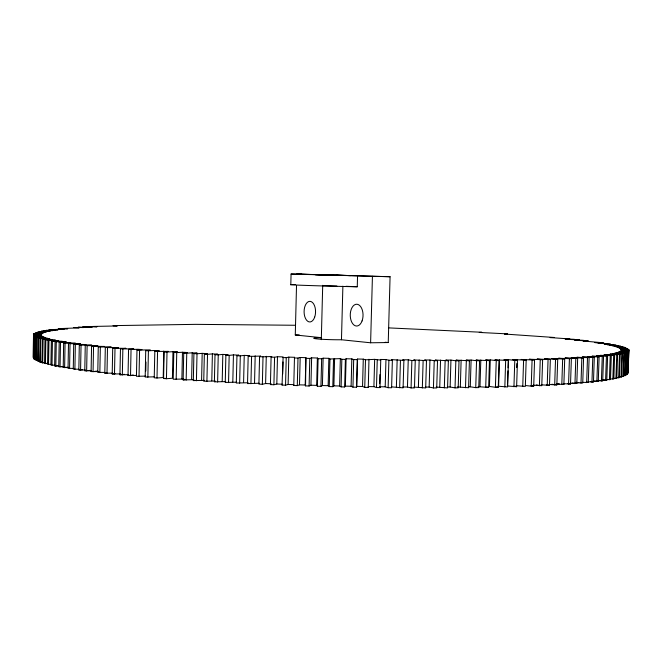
<?xml version="1.0" encoding="UTF-8"?>
<svg xmlns="http://www.w3.org/2000/svg" width="662" height="662" viewBox="0 0 662 662"><rect width="100%" height="100%" fill="white"/><g stroke="black" fill="none" stroke-linecap="round" stroke-linejoin="round"><path stroke-width="0.99" d="M295.335 325.265L195.729 324.355L114.716 325.596L113.053 325.654L117.265 325.952L93.623 326.432L92.142 326.498L96.983 326.796L88.725 326.672L87.285 326.747L92.283 327.036L83.975 326.929L82.585 327.003L87.74 327.293L79.399 327.193L78.058 327.276L83.362 327.566L74.996 327.483L73.705 327.566L79.167 327.847L61.765 328.517L67.673 328.791L59.232 328.757L58.182 328.865L64.239 329.13L51.653 329.593L57.991 329.85L56.568 330.04L48.715 329.982L55.203 330.23L46.017 330.379L52.637 330.619L44.271 330.669L43.56 330.801L50.312 331.033L41.987 331.099L41.35 331.223L48.235 331.455L39.96 331.538L39.397 331.67L46.406 331.885L38.189 331.993L37.709 332.125L44.842 332.332L36.294 332.597L43.535 332.796L42.989 333.036L35.152 333.085L42.509 333.267L42.095 333.516L34.3 333.582L41.491 334.004C16.989 333.905 58.239 334.401 33.53 334.451L33.1 357.422M33.878 333.938L33.514 358.349L33.762 335.526L41.458 335.56L33.489 334.98L41.135 334.765L33.53 334.451M34.358 336.081L34.201 359.077L34.358 336.081L42.062 336.097L33.903 335.692M34.598 336.246L42.98 336.644L35.276 336.644L34.879 359.598L37.204 359.838M35.218 359.822L35.276 336.644M36.526 337.223L36.129 360.343L36.567 360.575L36.973 337.397L36.526 337.223L44.222 337.206L35.616 336.817M36.973 337.397L45.802 337.777L38.123 337.81L37.717 361.104L40.266 361.344M38.255 361.336L38.669 337.992L38.123 337.81M42.318 362.114L39.646 361.874L40.059 338.406L47.705 338.356L38.669 337.992M40.299 362.106L40.705 338.588L40.059 338.406M44.71 362.884L41.929 362.652L42.343 339.01L49.956 338.944L40.705 338.588M42.682 362.892L43.104 339.201L42.343 339.01M48.475 363.67L44.569 363.438L44.991 339.631L52.546 339.54L43.104 339.201M45.43 363.678L45.852 339.813L44.991 339.631M45.852 339.813L55.492 340.144L47.995 340.251L47.565 364.232L51.578 364.456M48.533 364.472L48.963 340.442L47.995 340.251M48.963 340.442L58.777 340.756L51.355 340.88L50.924 365.035L55.045 365.25M52.008 365.275L52.439 341.071L51.355 340.88M58.877 366.053L54.656 365.846L55.087 341.518L62.427 341.377L52.439 341.071M55.84 366.086L56.278 341.708L55.087 341.518M64.082 366.839L58.744 366.657L59.191 342.163L66.432 341.997L56.278 341.708M60.052 366.897L60.49 342.353L59.191 342.163M68.633 367.642L63.213 367.468L63.66 342.808L70.784 342.626L60.49 342.353M64.619 367.716L65.075 342.999L63.66 342.808M65.075 342.999L75.509 343.255L68.5 343.454L68.045 368.287L73.556 368.444M69.568 368.535L70.031 343.652L68.5 343.454M70.031 343.652L80.582 343.892L73.722 344.108L73.259 369.106L78.836 369.255M74.889 369.355L75.352 344.306L73.722 344.108M85.464 370.033L78.836 369.926L79.299 344.77L86.019 344.53L75.352 344.306M80.582 370.166L81.054 344.968L79.299 344.77M91.455 370.828L84.777 370.737L85.257 345.423L91.811 345.167L81.054 344.968M86.639 370.985L87.119 345.622L85.257 345.423M98.762 371.597L91.091 371.556L91.579 346.085L97.951 345.804L87.119 345.622M93.061 371.796L93.549 346.284L91.579 346.085M93.549 346.284L104.447 346.441L98.266 346.739L97.777 372.367L104.522 372.416M99.846 372.607L100.343 346.938L98.266 346.739M112.499 373.169L104.811 373.169L105.316 347.401L111.29 347.078L100.343 346.938M106.996 373.409L107.501 347.591L105.316 347.401M120.65 373.906L112.209 373.964L112.714 348.047L118.473 347.707L107.501 347.591M114.493 374.204L115.006 348.245L112.714 348.047M128.354 374.667L119.946 374.758L120.467 348.7L125.995 348.336L115.006 348.245M122.338 374.99L122.859 348.891L120.467 348.7M136.38 375.42L128.031 375.536L128.56 349.346L133.848 348.957L122.859 348.891M130.522 375.768L131.051 349.536L137.886 349.271L142.016 349.577L136.984 349.975L136.446 376.306L145.673 376.099M139.028 376.529L139.574 350.165L146.211 349.884L150.489 350.19L145.731 350.612L145.185 377.059L154.296 376.827M145.772 371.059L145.963 361.982M147.866 377.282L148.412 350.794L154.842 350.488L159.269 350.786L154.792 351.224L157.564 351.414L168.338 351.381L164.151 351.836L163.588 378.523L166.452 378.738L172.41 378.234L172.981 351.671L177.689 351.961L173.8 352.441L173.229 379.235L183.821 379.045M154.842 350.488L154.229 377.803L157.01 378.019L163.208 377.539L163.771 351.083M157.01 378.019L157.564 351.414M166.452 378.738L167.014 352.018L172.981 351.671M176.175 379.442L176.754 352.614L182.464 352.242L187.305 352.523L183.73 353.028L183.142 379.922L193.594 379.698M181.885 378.912L182.464 352.242M186.171 380.129L186.758 353.194L192.203 352.805L197.168 353.078L193.916 353.599L193.321 380.592L204.632 380.393M191.616 379.566L192.203 352.805M196.424 380.791L197.019 353.765L202.191 353.351L207.264 353.624L204.351 354.153L203.739 381.246L215.241 381.022M201.587 380.203L202.191 353.351M206.908 381.436L207.52 354.319L212.394 353.889L217.583 354.145L215.009 354.7L214.389 381.866L225.717 381.61M211.79 380.824L212.394 353.889M217.624 382.048L218.245 354.857L222.821 354.402L228.109 354.658L225.883 355.221L225.254 382.471L236.392 382.173M222.2 381.42L222.821 354.402M228.547 382.644L229.176 355.378L233.438 354.906L238.817 355.146L236.946 355.726L236.301 383.041L248.134 382.752M232.809 381.991L233.438 354.906M239.652 383.215L240.298 355.875L244.237 355.386L249.69 355.618L248.184 356.214L247.53 383.596L259.14 383.257M243.591 382.537L244.237 355.386M250.931 383.753L251.585 356.355L260.712 356.073L259.57 356.686L258.908 384.109L262.351 384.266L265.611 383.546L271.205 383.778L270.427 384.605L273.903 384.746L276.815 384.01L282.451 384.225L282.053 385.061L285.554 385.193L288.119 384.44L293.796 384.647L293.771 385.491L297.296 385.615L299.497 384.845L305.207 385.027L305.554 385.888L309.104 386.004L310.933 385.21L316.659 385.383L317.388 386.252L320.946 386.36L322.402 385.549L328.145 385.706L329.246 386.583L332.804 386.674L333.888 385.855L339.631 385.996L341.112 386.881L344.662 386.964L345.374 386.128L346.102 358.763L351.836 358.895L353.69 359.574L357.24 359.656L357.563 359.019L363.281 359.135L365.498 359.822L374.659 359.35L380.749 360.103L379.988 387.601L376.479 387.551L373.906 386.666L368.229 386.575L368.279 387.427L364.745 387.369L362.536 386.476L356.826 386.368L356.495 387.212L352.945 387.138L351.1 386.252L345.374 386.128M254.531 383.05L255.184 355.85M262.351 384.266L263.013 356.818L271.867 356.504L271.097 357.132L270.427 384.605M265.611 383.546L266.273 356.297M273.903 384.746L274.573 357.257L277.486 356.719L283.129 356.917L282.053 385.061M276.815 384.01L277.486 356.719M282.707 374.113L283.005 361.973M285.554 385.193L286.241 357.67L288.798 357.116L294.482 357.306L293.771 385.491M288.119 384.44L288.798 357.116M290.808 284.685L291.073 274.043L301.632 274.25M309.692 274.44L296.808 274.06L390.075 276.724L388.238 342.544L370.612 342.784L341.468 339.763A17.659 0.952 1.5 0 1 316.784 338.878A17.659 0.952 1.5 0 1 321.36 337.678L295.277 334.972L296.518 285.421M297.296 385.615L297.991 358.068L300.184 357.497L305.902 357.67L305.554 385.888M299.497 384.845L300.184 357.497M305.207 385.027L305.902 357.67M309.104 386.004L309.808 358.44L311.628 357.844L317.371 358.018L318.099 358.68L321.658 358.779L323.114 358.175L328.857 358.332L329.966 359.003L340.359 358.622L341.84 359.3L345.399 359.392L346.102 358.763M310.933 385.21L311.628 357.844M316.659 385.383L317.371 358.018M317.388 386.252L318.099 358.68M321.302 339.664L322.708 285.322M320.946 386.36L321.658 358.779M322.402 385.549L323.114 358.175M328.145 385.706L328.857 358.332M329.246 386.583L329.966 359.003M332.804 386.674L333.532 359.094M333.888 385.855L334.608 358.481M339.631 385.996L340.359 358.622M341.468 339.763L342.883 286.174M341.112 386.881L341.84 359.3M344.662 386.964L345.399 359.392M351.1 386.252L351.836 358.895M352.945 387.138L353.69 359.574M295.318 284.569A41.929 0.455 1.5 0 0 305.439 285.396A41.929 0.455 1.5 0 0 357.265 286.77L357.554 275.855L291.073 274.043M356.495 387.212L357.24 359.656M356.826 386.368L357.563 359.019M362.536 386.476L363.281 359.135M364.745 387.369L365.498 359.822M368.279 387.427L368.974 359.243M370.612 342.784L372.433 276.294L390.075 276.724M373.906 386.666L374.659 359.35M376.479 387.551L377.241 360.037M379.649 383.712L379.897 374.609M391.738 386.889L403.108 387.858L403.886 360.434L391.573 359.623L392.376 360.285L391.606 387.75L388.131 387.709L385.201 386.815L385.954 359.532L380.319 359.449L380.749 360.103M388.131 387.709L388.892 360.227L385.954 359.532M396.389 386.939L397.159 359.698M399.666 387.824L400.444 360.393M413.849 387.055L425.691 387.957L426.477 360.658L413.725 359.888L415.256 360.558L414.478 387.924L411.077 387.907L407.461 387.022L408.239 359.83L402.711 359.764L403.886 360.434M411.077 387.907L411.863 360.525L408.239 359.83M418.392 387.071L419.17 359.938M422.339 387.949L423.134 360.633M436.233 387.071L447.57 387.915L448.373 360.765L435.273 360.045L437.524 360.724L436.721 387.957L433.436 387.957L429.158 387.08L429.944 360.012L424.582 359.979L426.477 360.658M433.436 387.957L434.231 360.707L429.944 360.012M439.75 387.063L440.544 360.07M444.334 387.932L445.137 360.757M457.293 386.947L468.605 387.742L469.416 360.765L456.068 360.095L459.014 360.782L458.203 387.849L455.034 387.874L450.143 387.005L450.946 360.095L445.774 360.078L448.373 360.765M455.034 387.874L455.845 360.773L450.946 360.095M460.33 386.922L461.133 360.087M465.502 387.775L466.321 360.773M478.063 386.674L488.647 387.419L489.475 360.649L475.986 360.037L479.578 360.716L478.758 387.593L475.738 387.642L470.285 386.798L471.096 360.062L466.147 360.078L469.416 360.765M475.738 387.642L476.557 360.732L471.096 360.062M479.991 386.649L480.811 360.004M485.709 387.477L486.537 360.674M489.475 360.649L485.569 359.963L490.261 359.921L489.441 386.459L495.416 387.278L498.271 387.212L499.098 360.55L494.886 359.871L508.433 360.426L507.597 386.972L498.618 386.244L499.446 359.814M495.416 387.278L496.243 360.583L490.261 359.921M504.833 387.047L505.66 360.467M507.994 370.811L507.514 385.996L516.625 386.699L517.461 360.277L512.678 359.607L526.174 360.103L525.338 386.401L516.112 385.714M508.085 367.782L508.342 359.681L503.931 359.756L508.433 360.426M513.944 386.782L514.788 360.327L508.342 359.681M516.691 367.584L516.815 363.554M522.757 386.492L523.592 360.153M533.382 385.185L541.781 385.706L542.625 359.681L529.269 359.243L534.565 359.905L533.721 386.07L531.247 386.169L532.082 359.963L521.126 359.441L526.174 360.103M539.398 385.814L540.242 359.747M547.217 385.441L548.062 359.507L550.345 359.433L549.493 385.317L541.061 384.821M554.69 385.027L555.534 359.251L557.71 359.168L556.858 384.903L549.187 384.506M561.806 384.597L562.659 358.97L564.719 358.878L563.875 384.465L556.196 384.084M568.567 384.142L569.411 358.663L571.372 358.564L570.528 384.001L563.817 383.728M574.964 383.662L575.816 358.341L577.661 358.233L576.809 383.513L570.148 383.257M580.996 383.166L581.84 357.993L583.578 357.885L582.734 383.008L576.114 382.768M586.656 382.636L587.5 357.637L589.13 357.521L588.286 382.479L582.717 382.338M591.952 382.098L592.796 357.257L594.311 357.141L593.466 381.933L587.972 381.808M596.876 381.535L597.712 356.859L599.118 356.744L598.274 381.362L592.862 381.254M601.419 380.956L602.263 356.454L603.554 356.322L602.718 380.782L598.398 380.758M605.606 380.369L606.442 356.024L607.617 355.899L606.781 380.187L602.569 380.17M609.412 379.756L610.248 355.585L611.316 355.453L610.488 379.574L606.375 379.574M612.863 379.136L613.691 355.138L614.65 354.998L613.823 378.945L609.818 378.954M615.941 378.498L616.769 354.675L617.621 354.534L616.802 378.308L612.904 378.333M294.482 357.306L294.458 357.952L297.991 358.068M618.664 377.853L619.491 354.203L620.236 354.054L619.417 377.654L616.645 377.745M621.039 377.191L621.85 353.715L622.495 353.566L621.676 376.992L619.02 377.092M623.05 376.529L623.869 353.218L624.398 353.069L623.587 376.322L621.047 376.43M625.971 352.565L625.532 352.722L624.721 375.851L625.16 375.652L625.971 352.565L618.275 352.151L627.195 352.06L626.053 375.172L626.856 352.209M628.089 351.539L627.055 374.485L628.089 351.539L620.393 351.15L628.652 351.017L621.138 350.388L628.9 350.488L621.254 349.875L628.883 350.115L628.114 372.88M627.899 365.465L628.114 359.441M628.519 351.174L627.725 373.79L628.652 351.017M628.478 360.054L628.106 372.392M628.552 358.034L628.834 349.95C604.149 348.617 645.342 350.264 620.865 349.089L628.023 349.04L620.236 348.568L619.822 348.303L627.154 348.502L619.326 348.038L618.771 347.773L625.995 347.955L617.447 347.252L624.556 347.409L624.076 347.244L615.859 346.723L622.851 346.863L622.288 346.706L614.013 346.185L620.882 346.317L620.236 346.16L611.92 345.655L618.656 345.779L617.936 345.614L609.578 345.125L616.181 345.233L615.387 345.067L608.32 344.869L607.004 344.604L613.467 344.695L605.631 344.339L604.199 344.075L610.521 344.149L597.927 343.032L603.967 343.082L602.908 342.916L596.23 342.767L594.476 342.511L600.368 342.552L582.957 340.98L588.402 340.98L587.111 340.822L578.745 340.475L584.041 340.467L582.692 340.309L574.368 339.978L579.498 339.954L578.108 339.805L569.817 339.482L574.798 339.449L573.358 339.3L565.108 338.994L569.932 338.952L550.089 337.562L554.442 337.488L504.469 334.037L507.555 333.888L479.255 332.448L481.713 332.274L479.718 332.159L388.594 327.889M193.321 380.592L194.942 380.245M183.142 379.922L184.93 379.583M163.588 378.523L165.26 378.267M128.031 375.536L129.793 375.354M131.556 375.172L133.319 374.99M119.946 374.758L124.555 374.32M112.209 373.964L115.089 373.716M104.811 373.169L106.805 373.012M91.091 371.556L92.912 371.432M94.732 371.316L97.463 371.134M84.777 370.737L90.396 370.397M78.836 369.926L82.667 369.71M63.213 367.468L68.302 367.261M58.744 366.657L62.882 366.5M54.656 365.846L57.404 365.755M532.082 359.963L534.565 359.905M44.569 363.438L48.351 363.355M41.929 362.652L44.784 362.594M514.788 360.327L517.461 360.277M39.646 361.874L42.517 361.824M468.307 386.823L470.285 386.798M496.243 360.583L499.098 360.55M295.277 334.972L299.241 334.931M447.562 387.022L450.143 387.005M33.961 358.862L35.889 358.845M476.557 360.732L479.578 360.716M455.845 360.773L459.014 360.782M425.583 387.08L429.158 387.08M434.231 360.707L437.524 360.724M402.86 386.989L407.461 387.022M411.863 360.525L415.256 360.558M385.201 386.815L379.566 386.749L379.988 387.601M388.892 360.227L392.376 360.285M336.917 286.042L323.097 285.653M327.045 274.937L315.319 274.672L350.554 275.591L336.048 275.169M357.554 275.855L372.433 276.294M306.258 358.324L309.808 358.44M282.732 357.554L286.241 357.67M627.849 351.696L619.5 351.654L627.195 352.06M271.097 357.132L274.573 357.257M625.532 352.722L616.736 352.639L624.398 353.069M259.57 356.686L263.013 356.818M345.961 286.298L357.265 286.77M248.184 356.214L251.585 356.355M623.869 353.218L614.849 353.119L622.495 353.566M621.85 353.715L612.631 353.591L620.236 354.054M236.946 355.726L240.298 355.875M619.491 354.203L610.074 354.054L617.621 354.534M225.883 355.221L229.176 355.378M616.769 354.675L607.162 354.509L614.65 354.998M613.691 355.138L603.901 354.948L611.316 355.453M215.009 354.7L218.245 354.857M204.351 354.153L207.52 354.319M610.248 355.585L600.285 355.37L607.617 355.899M606.442 356.024L596.321 355.792L603.554 356.322M193.916 353.599L197.019 353.765M602.263 356.454L591.994 356.189L599.118 356.744M183.73 353.028L186.758 353.194M597.712 356.859L587.31 356.578L594.311 357.141M173.8 352.441L176.754 352.614M592.796 357.257L582.262 356.95L589.13 357.521M164.151 351.836L167.014 352.018M587.5 357.637L576.859 357.298L583.578 357.885M581.84 357.993L571.107 357.637L577.661 358.233M575.816 358.341L564.992 357.96L571.372 358.564M145.731 350.612L148.412 350.794M569.411 358.663L558.529 358.258L564.719 358.878M136.984 349.975L139.574 350.165M562.659 358.97L551.719 358.531L557.71 359.168M128.56 349.346L131.051 349.536M555.534 359.251L544.569 358.796L550.345 359.433M548.062 359.507L537.081 359.027L542.625 359.681M602.205 379.789L606.781 380.187M598.2 380.377L602.718 380.782M594.211 380.989L598.274 381.362M590.471 381.635L593.466 381.933M385.193 342.237L388.238 342.544M586.325 382.28L588.286 382.479M576.023 382.288L578.902 382.595M525.38 385.516L531.247 386.169M572.134 382.992L576.809 383.513M567.797 383.679L570.528 384.001M557.694 383.695L559.456 383.919M562.104 384.25L563.875 384.465M551.876 384.25L556.858 384.903M546.613 384.92L549.493 385.317M536.245 384.895L538.09 385.168M531.081 385.656L533.721 386.07M513.762 386.194L516.625 386.699M496.591 386.873L498.271 387.212M486.702 386.989L488.647 387.419M314.682 317.131A10.327 5.743 -89.8 0 0 310.056 301.342A10.327 5.743 -89.8 0 0 304.752 316.519A10.327 5.743 -89.8 0 0 314.682 317.131M362.064 320.921A10.906 6.397 -89.9 0 0 356.901 304.23A10.906 6.397 -89.9 0 0 350.992 320.234A10.906 6.397 -89.9 0 0 362.064 320.921"/></g></svg>
